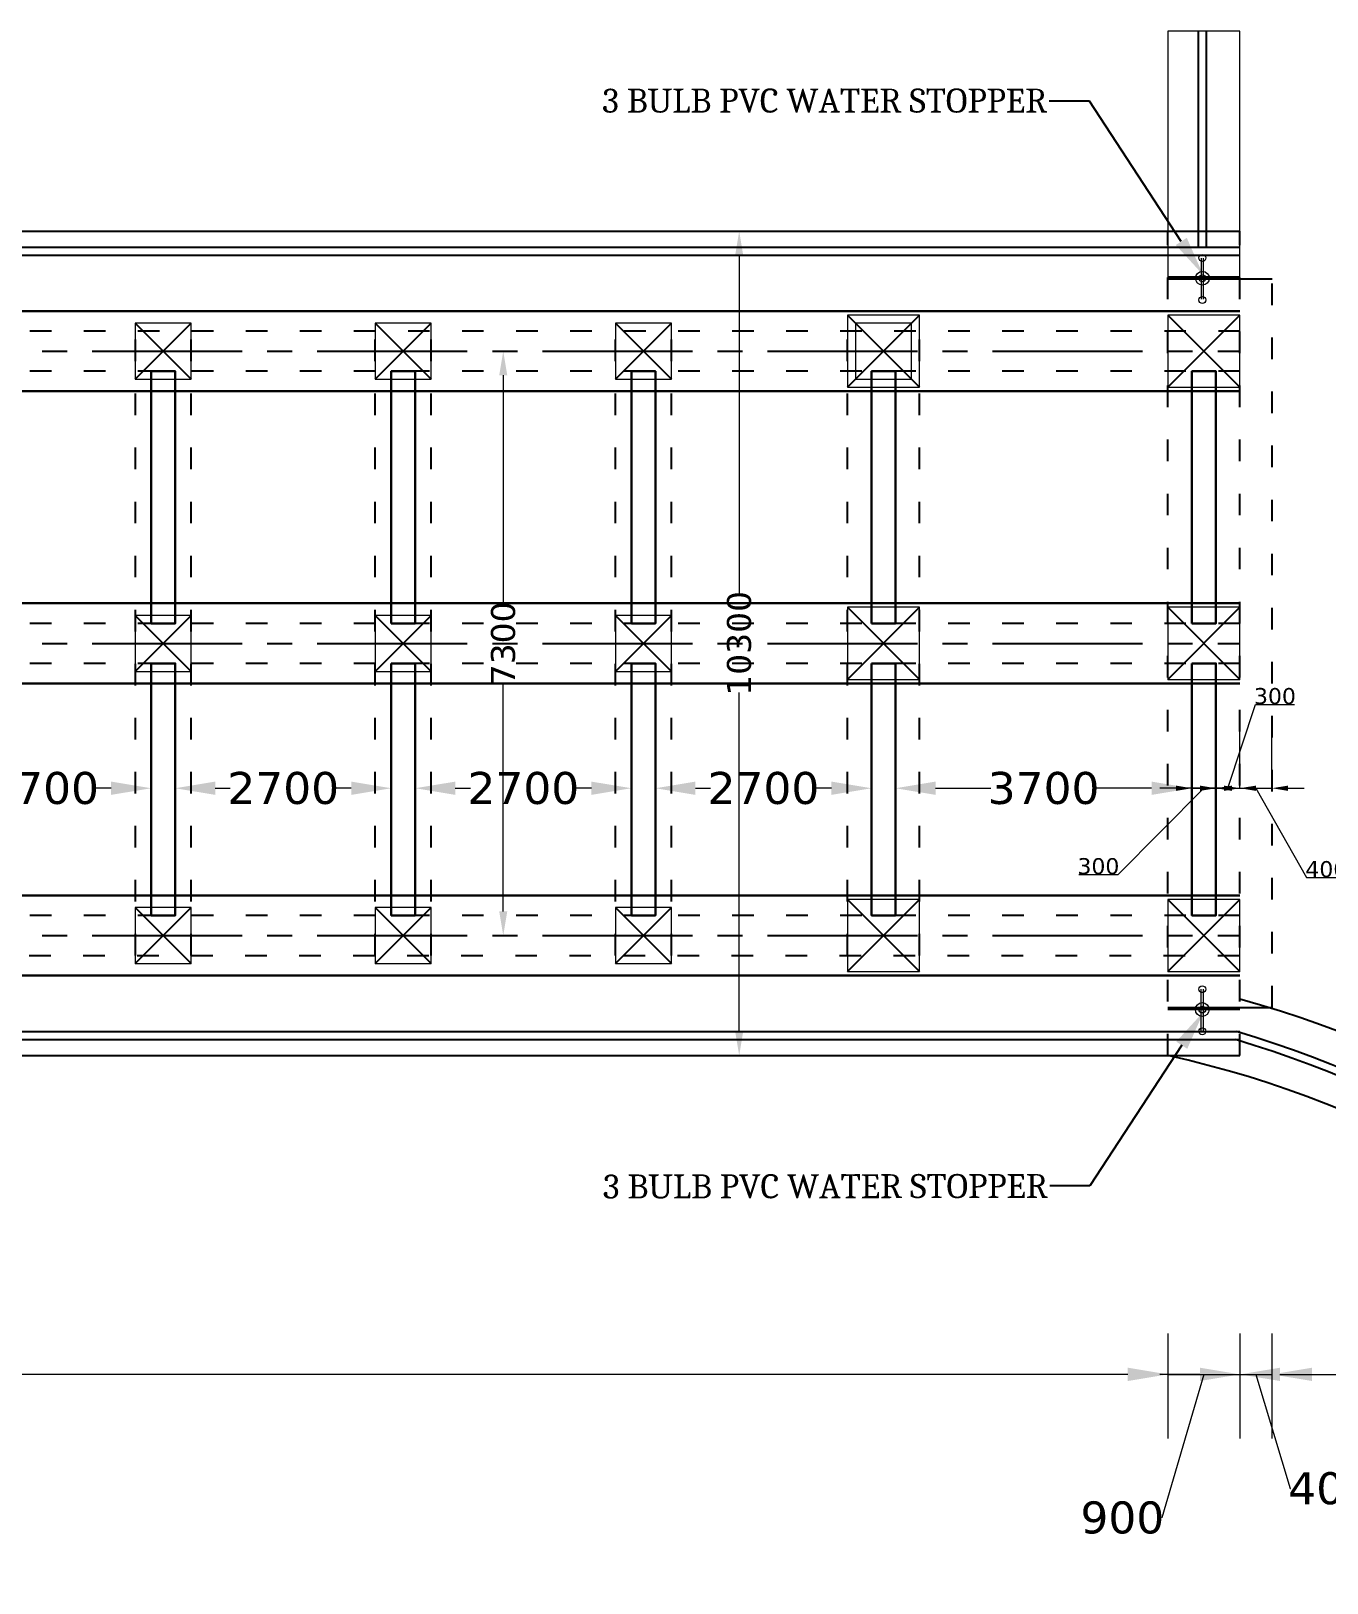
# Model space of a CAD drawing. Header units: millimetres. Extents: x 1475046 to 1606987, y -2702623 to -2509203.
# Drawn here: x 1533622 to 1549814, y -2702623 to -2683234 of the extents above; entities that cross this region are included whole.
import ezdxf
from ezdxf import colors
from ezdxf.entities.mleader import LeaderData, LeaderLine
from ezdxf.math import Vec2, Vec3

# ---------------------------------------------------------------- set-up
doc = ezdxf.new("R2010")
doc.units = ezdxf.units.MM
doc.header["$LTSCALE"] = 25
doc.header["$MEASUREMENT"] = 0
doc.header["$PDMODE"] = 3
for name, pattern in [('ACAD_ISO03W100', [30, 12, -18]), ('CENTER2', [1.125, 0.75, -0.125, 0.125, -0.125]), ('DASHED2', [0.375, 0.25, -0.125])]:
    doc.linetypes.add(name, pattern=pattern)
doc.layers.get('0').update_dxf_attribs({"lineweight": 13})
doc.layers.get('Defpoints').update_dxf_attribs({"color": 230, "lineweight": 9})
for name, color, linetype, lineweight in [('COLUMN', 1, 'Continuous', 25), ('DIMEN', 8, 'Continuous', 9), ('grid', 114, 'CENTER2', 20), ('HAJ', 191, 'Continuous', 15), ('HOUSEP1', 7, 'Continuous', 15), ('Line-1', 7, 'Continuous', 13)]:
    doc.layers.add(name, color=color, linetype=linetype, lineweight=lineweight)
doc.layers.add('SLOPEEARTH', color=3, linetype='Continuous')
doc.styles.get("Standard").update_dxf_attribs({"font": 'swissl.ttf'})
doc.styles.add('swis lt cn bt', font='verdana.ttf')
doc.dimstyles.new('meter', dxfattribs={"dimtxt": 150, "dimasz": 5, "dimexe": 3, "dimexo": 4, "dimgap": 1, "dimtad": 1, "dimdec": 0, "dimzin": 0, "dimdsep": 46, "dimtxsty": 'swis lt cn bt', "dimblk": 'OBLIQUE', "dimcen": 3, "dimdle": 3, "dimclrd": 8, "dimclre": 8, "dimclrt": 7, "dimadec": 0, "dimazin": 0, "dimtfac": 1, "dimtdec": 0, "dimtofl": 0, "dimtmove": 1, "dimatfit": 2, "dimldrblk": 'OBLIQUE', "dimfxl": 1, "dimtolj": 1, "dimtzin": 0, "dimlwd": 9, "dimlwe": 9, "dimarcsym": 0})

# ---------------------------------------------------------------- blocks, each defined once
blk = doc.blocks.new('*D269')
at = {"layer": 'Defpoints', "color": 0, "ltscale": 100, "transparency": 16777216}
for p in [(1540136, -2687234), (1539522, -2694534), (1540359, -2694534)]:
    blk.add_point(p, dxfattribs=at)
at = {"layer": 'DIMEN', "color": 5, "linetype": 'DASHED2', "lineweight": 9, "ltscale": 100, "transparency": 16777216}
for p, q in [((1539547, -2687234), (1539519, -2687234)), ((1539547, -2694534), (1539519, -2694534))]:
    blk.add_line(p, q, dxfattribs=at)
at = {"layer": 'DIMEN', "color": 8, "lineweight": 9, "ltscale": 100, "transparency": 16777216}
for p, q in [((1539522, -2687534), (1539522, -2690387)), ((1539522, -2694234), (1539522, -2691380))]:
    blk.add_line(p, q, dxfattribs=at)
at = {"layer": 'DIMEN', "color": 8, "ltscale": 100, "transparency": 16777216}
for points in [[(1539472, -2687534), (1539572, -2687534), (1539522, -2687234)], [(1539472, -2694234), (1539572, -2694234), (1539522, -2694534)]]:
    blk.add_solid(points, dxfattribs=at)
at = {"layer": 'DIMEN', "color": 7, "ltscale": 100, "transparency": 16777216, "insert": (1539522, -2690884), "char_height": 300, "attachment_point": 5, "rotation": 90, "style": 'swis lt cn bt'}
blk.add_mtext('\\A1;7300', dxfattribs=at)
blk = doc.blocks.new('_Oblique')
at = {"color": 0, "linetype": 'ByBlock', "lineweight": -2}
blk.add_line((-0.5, -0.5), (0.5, 0.5), dxfattribs=at)
blk = doc.blocks.new('*D270')
at = {"layer": 'Defpoints', "color": 0, "ltscale": 100, "transparency": 16777216}
for p in [(1547950, -2685734), (1542470, -2696034), (1547140, -2696034)]:
    blk.add_point(p, dxfattribs=at)
at = {"layer": 'DIMEN', "color": 5, "linetype": 'DASHED2', "lineweight": 9, "ltscale": 100, "transparency": 16777216}
for p, q in [((1542495, -2685734), (1542467, -2685734)), ((1542495, -2696034), (1542467, -2696034))]:
    blk.add_line(p, q, dxfattribs=at)
at = {"layer": 'DIMEN', "color": 8, "lineweight": 9, "ltscale": 100, "transparency": 16777216}
for p, q in [((1542470, -2686034), (1542470, -2690269)), ((1542470, -2695734), (1542470, -2691499))]:
    blk.add_line(p, q, dxfattribs=at)
at = {"layer": 'DIMEN', "color": 8, "ltscale": 100, "transparency": 16777216}
for points in [[(1542420, -2686034), (1542520, -2686034), (1542470, -2685734)], [(1542420, -2695734), (1542520, -2695734), (1542470, -2696034)]]:
    blk.add_solid(points, dxfattribs=at)
at = {"layer": 'DIMEN', "color": 7, "ltscale": 100, "transparency": 16777216, "insert": (1542470, -2690884), "char_height": 300, "attachment_point": 5, "rotation": 90, "style": 'swis lt cn bt'}
blk.add_mtext('\\A1;10300', dxfattribs=at)
blk = doc.blocks.new('*D306')
at = {"layer": 'Defpoints', "color": 0, "ltscale": 100, "transparency": 16777216}
for p in [(1532423, -2692694), (1535123, -2692694), (1535123, -2692709)]:
    blk.add_point(p, dxfattribs=at)
at = {"layer": 'DIMEN', "color": 5, "lineweight": 9, "ltscale": 100, "transparency": 16777216}
for p, q in [((1532423, -2692694), (1532423, -2691894)), ((1535123, -2692705), (1535123, -2691894))]:
    blk.add_line(p, q, dxfattribs=at)
at = {"layer": 'DIMEN', "color": 8, "lineweight": 9, "ltscale": 100, "transparency": 16777216}
for p, q in [((1532923, -2692694), (1533112, -2692694)), ((1534623, -2692694), (1534434, -2692694))]:
    blk.add_line(p, q, dxfattribs=at)
at = {"layer": 'DIMEN', "color": 8, "ltscale": 100, "transparency": 16777216}
for points in [[(1532923, -2692611), (1532923, -2692777), (1532423, -2692694)], [(1534623, -2692611), (1534623, -2692777), (1535123, -2692694)]]:
    blk.add_solid(points, dxfattribs=at)
at = {"layer": 'DIMEN', "color": 7, "ltscale": 100, "transparency": 16777216, "insert": (1533773, -2692694), "char_height": 400, "attachment_point": 5, "style": 'swis lt cn bt'}
blk.add_mtext('\\A1;2700', dxfattribs=at)
blk = doc.blocks.new('*D307')
at = {"layer": 'Defpoints', "color": 0, "ltscale": 100, "transparency": 16777216}
for p in [(1535423, -2692694), (1538123, -2692694), (1538123, -2692694)]:
    blk.add_point(p, dxfattribs=at)
at = {"layer": 'DIMEN', "color": 5, "lineweight": 9, "ltscale": 100, "transparency": 16777216}
for p, q in [((1535423, -2692694), (1535423, -2691894)), ((1538123, -2692694), (1538123, -2691894))]:
    blk.add_line(p, q, dxfattribs=at)
at = {"layer": 'DIMEN', "color": 8, "lineweight": 9, "ltscale": 100, "transparency": 16777216}
for p, q in [((1535923, -2692694), (1536112, -2692694)), ((1537623, -2692694), (1537434, -2692694))]:
    blk.add_line(p, q, dxfattribs=at)
at = {"layer": 'DIMEN', "color": 8, "ltscale": 100, "transparency": 16777216}
for points in [[(1535923, -2692611), (1535923, -2692777), (1535423, -2692694)], [(1537623, -2692611), (1537623, -2692777), (1538123, -2692694)]]:
    blk.add_solid(points, dxfattribs=at)
at = {"layer": 'DIMEN', "color": 7, "ltscale": 100, "transparency": 16777216, "insert": (1536773, -2692694), "char_height": 400, "attachment_point": 5, "style": 'swis lt cn bt'}
blk.add_mtext('\\A1;2700', dxfattribs=at)
blk = doc.blocks.new('*D308')
at = {"layer": 'Defpoints', "color": 0, "ltscale": 100, "transparency": 16777216}
for p in [(1538423, -2692694), (1541123, -2692694), (1541123, -2692709)]:
    blk.add_point(p, dxfattribs=at)
at = {"layer": 'DIMEN', "color": 5, "lineweight": 9, "ltscale": 100, "transparency": 16777216}
for p, q in [((1538423, -2692694), (1538423, -2691894)), ((1541123, -2692705), (1541123, -2691894))]:
    blk.add_line(p, q, dxfattribs=at)
at = {"layer": 'DIMEN', "color": 8, "lineweight": 9, "ltscale": 100, "transparency": 16777216}
for p, q in [((1538923, -2692694), (1539112, -2692694)), ((1540623, -2692694), (1540434, -2692694))]:
    blk.add_line(p, q, dxfattribs=at)
at = {"layer": 'DIMEN', "color": 8, "ltscale": 100, "transparency": 16777216}
for points in [[(1538923, -2692611), (1538923, -2692777), (1538423, -2692694)], [(1540623, -2692611), (1540623, -2692777), (1541123, -2692694)]]:
    blk.add_solid(points, dxfattribs=at)
at = {"layer": 'DIMEN', "color": 7, "ltscale": 100, "transparency": 16777216, "insert": (1539773, -2692694), "char_height": 400, "attachment_point": 5, "style": 'swis lt cn bt'}
blk.add_mtext('\\A1;2700', dxfattribs=at)
blk = doc.blocks.new('*D309')
at = {"layer": 'Defpoints', "color": 0, "ltscale": 100, "transparency": 16777216}
for p in [(1541423, -2692694), (1544123, -2692694), (1544123, -2692694)]:
    blk.add_point(p, dxfattribs=at)
at = {"layer": 'DIMEN', "color": 5, "lineweight": 9, "ltscale": 100, "transparency": 16777216}
for p, q in [((1541423, -2692694), (1541423, -2691894)), ((1544123, -2692694), (1544123, -2691894))]:
    blk.add_line(p, q, dxfattribs=at)
at = {"layer": 'DIMEN', "color": 8, "lineweight": 9, "ltscale": 100, "transparency": 16777216}
for p, q in [((1541923, -2692694), (1542112, -2692694)), ((1543623, -2692694), (1543434, -2692694))]:
    blk.add_line(p, q, dxfattribs=at)
at = {"layer": 'DIMEN', "color": 8, "ltscale": 100, "transparency": 16777216}
for points in [[(1541923, -2692611), (1541923, -2692777), (1541423, -2692694)], [(1543623, -2692611), (1543623, -2692777), (1544123, -2692694)]]:
    blk.add_solid(points, dxfattribs=at)
at = {"layer": 'DIMEN', "color": 7, "ltscale": 100, "transparency": 16777216, "insert": (1542773, -2692694), "char_height": 400, "attachment_point": 5, "style": 'swis lt cn bt'}
blk.add_mtext('\\A1;2700', dxfattribs=at)
blk = doc.blocks.new('*D310')
at = {"layer": 'Defpoints', "color": 0, "ltscale": 100, "transparency": 16777216}
for p in [(1544423, -2692694), (1548123, -2692694), (1548123, -2692694)]:
    blk.add_point(p, dxfattribs=at)
at = {"layer": 'DIMEN', "color": 5, "lineweight": 9, "ltscale": 100, "transparency": 16777216}
for p, q in [((1544423, -2692694), (1544423, -2691894)), ((1548123, -2692694), (1548123, -2691894))]:
    blk.add_line(p, q, dxfattribs=at)
at = {"layer": 'DIMEN', "color": 8, "lineweight": 9, "ltscale": 100, "transparency": 16777216}
for p, q in [((1544923, -2692694), (1545613, -2692694)), ((1547623, -2692694), (1546933, -2692694))]:
    blk.add_line(p, q, dxfattribs=at)
at = {"layer": 'DIMEN', "color": 8, "ltscale": 100, "transparency": 16777216}
for points in [[(1544923, -2692611), (1544923, -2692777), (1544423, -2692694)], [(1547623, -2692611), (1547623, -2692777), (1548123, -2692694)]]:
    blk.add_solid(points, dxfattribs=at)
at = {"layer": 'DIMEN', "color": 7, "ltscale": 100, "transparency": 16777216, "insert": (1546273, -2692694), "char_height": 400, "attachment_point": 5, "style": 'swis lt cn bt'}
blk.add_mtext('\\A1;3700', dxfattribs=at)
blk = doc.blocks.new('*D311')
at = {"layer": 'Defpoints', "color": 0, "ltscale": 100, "transparency": 16777216}
for p in [(1548127, -2692694), (1548427, -2692694), (1548427, -2692694)]:
    blk.add_point(p, dxfattribs=at)
at = {"layer": 'DIMEN', "color": 5, "lineweight": 9, "ltscale": 100, "transparency": 16777216}
for p, q in [((1548127, -2692694), (1548127, -2691894)), ((1548427, -2692694), (1548427, -2691894))]:
    blk.add_line(p, q, dxfattribs=at)
at = {"layer": 'DIMEN', "color": 8, "lineweight": 9, "ltscale": 100, "transparency": 16777216}
for p, q in [((1548277, -2692694), (1547201, -2693775)), ((1547927, -2692694), (1547727, -2692694)), ((1548127, -2692694), (1548427, -2692694)), ((1548627, -2692694), (1548827, -2692694)), ((1547201, -2693775), (1546715, -2693775))]:
    blk.add_line(p, q, dxfattribs=at)
at = {"layer": 'DIMEN', "color": 8, "ltscale": 100, "transparency": 16777216}
for points in [[(1547927, -2692661), (1547927, -2692727), (1548127, -2692694)], [(1548627, -2692661), (1548627, -2692727), (1548427, -2692694)]]:
    blk.add_solid(points, dxfattribs=at)
at = {"layer": 'DIMEN', "color": 7, "ltscale": 100, "transparency": 16777216, "insert": (1546958, -2693669), "char_height": 200, "attachment_point": 5, "style": 'swis lt cn bt'}
blk.add_mtext('\\A1;300', dxfattribs=at)
blk = doc.blocks.new('*D312')
at = {"layer": 'Defpoints', "color": 0, "ltscale": 100, "transparency": 16777216}
for p in [(1548427, -2692694), (1548727, -2692694), (1548727, -2692694)]:
    blk.add_point(p, dxfattribs=at)
at = {"layer": 'DIMEN', "color": 8, "lineweight": 9, "ltscale": 100, "transparency": 16777216}
for p, q in [((1548577, -2692694), (1548921, -2691649)), ((1548921, -2691649), (1549407, -2691649)), ((1548227, -2692694), (1548027, -2692694)), ((1548427, -2692694), (1548727, -2692694)), ((1548927, -2692694), (1549127, -2692694))]:
    blk.add_line(p, q, dxfattribs=at)
at = {"layer": 'DIMEN', "color": 5, "lineweight": 9, "ltscale": 100, "transparency": 16777216}
for p, q in [((1548427, -2692694), (1548427, -2691894)), ((1548727, -2692694), (1548727, -2691894))]:
    blk.add_line(p, q, dxfattribs=at)
at = {"layer": 'DIMEN', "color": 8, "ltscale": 100, "transparency": 16777216}
for points in [[(1548227, -2692661), (1548227, -2692727), (1548427, -2692694)], [(1548927, -2692661), (1548927, -2692727), (1548727, -2692694)]]:
    blk.add_solid(points, dxfattribs=at)
at = {"layer": 'DIMEN', "color": 7, "ltscale": 100, "transparency": 16777216, "insert": (1549164, -2691544), "char_height": 200, "attachment_point": 5, "style": 'swis lt cn bt'}
blk.add_mtext('\\A1;300', dxfattribs=at)
blk = doc.blocks.new('*D313')
at = {"layer": 'Defpoints', "color": 0, "ltscale": 100, "transparency": 16777216}
for p in [(1548727, -2692694), (1549127, -2692694), (1549127, -2692694)]:
    blk.add_point(p, dxfattribs=at)
at = {"layer": 'DIMEN', "color": 5, "lineweight": 9, "ltscale": 100, "transparency": 16777216}
for p, q in [((1548727, -2692694), (1548727, -2691894)), ((1549127, -2692694), (1549127, -2691894))]:
    blk.add_line(p, q, dxfattribs=at)
at = {"layer": 'DIMEN', "color": 8, "lineweight": 9, "ltscale": 100, "transparency": 16777216}
for p, q in [((1548527, -2692694), (1548327, -2692694)), ((1548727, -2692694), (1549127, -2692694)), ((1548927, -2692694), (1549557, -2693811)), ((1549327, -2692694), (1549527, -2692694)), ((1549557, -2693811), (1550055, -2693811))]:
    blk.add_line(p, q, dxfattribs=at)
at = {"layer": 'DIMEN', "color": 8, "ltscale": 100, "transparency": 16777216}
for points in [[(1548527, -2692661), (1548527, -2692727), (1548727, -2692694)], [(1549327, -2692661), (1549327, -2692727), (1549127, -2692694)]]:
    blk.add_solid(points, dxfattribs=at)
at = {"layer": 'DIMEN', "color": 7, "ltscale": 100, "transparency": 16777216, "insert": (1549806, -2693706), "char_height": 200, "attachment_point": 5, "style": 'swis lt cn bt'}
blk.add_mtext('\\A1;400', dxfattribs=at)
blk = doc.blocks.new('*D316')
at = {"layer": 'Defpoints', "color": 0, "ltscale": 100, "transparency": 16777216}
for p in [(1498725, -2699501), (1547825, -2699502), (1547825, -2700017)]:
    blk.add_point(p, dxfattribs=at)
at = {"layer": 'DIMEN', "color": 5, "lineweight": 9, "ltscale": 100, "transparency": 16777216}
for p, q in [((1498725, -2699505), (1498725, -2700817)), ((1547825, -2699506), (1547825, -2700817))]:
    blk.add_line(p, q, dxfattribs=at)
at = {"layer": 'DIMEN', "color": 8, "lineweight": 9, "ltscale": 100, "transparency": 16777216}
for p, q in [((1499225, -2700017), (1522428, -2700017)), ((1547325, -2700017), (1524122, -2700017))]:
    blk.add_line(p, q, dxfattribs=at)
at = {"layer": 'DIMEN', "color": 8, "ltscale": 100, "transparency": 16777216}
for points in [[(1499225, -2699934), (1499225, -2700100), (1498725, -2700017)], [(1547325, -2699934), (1547325, -2700100), (1547825, -2700017)]]:
    blk.add_solid(points, dxfattribs=at)
at = {"layer": 'DIMEN', "color": 7, "ltscale": 100, "transparency": 16777216, "insert": (1523275, -2700017), "char_height": 400, "attachment_point": 5, "style": 'swis lt cn bt'}
blk.add_mtext('\\A1;49100', dxfattribs=at)
blk = doc.blocks.new('*D317')
at = {"layer": 'Defpoints', "color": 0, "ltscale": 100, "transparency": 16777216}
for p in [(1547827, -2699501), (1548727, -2699501), (1548727, -2700017)]:
    blk.add_point(p, dxfattribs=at)
at = {"layer": 'DIMEN', "color": 5, "lineweight": 9, "ltscale": 100, "transparency": 16777216}
for p, q in [((1547827, -2699505), (1547827, -2700817)), ((1548727, -2699505), (1548727, -2700817))]:
    blk.add_line(p, q, dxfattribs=at)
at = {"layer": 'DIMEN', "color": 8, "lineweight": 9, "ltscale": 100, "transparency": 16777216}
for p, q in [((1547327, -2700017), (1546827, -2700017)), ((1548277, -2700017), (1547752, -2701808)), ((1547827, -2700017), (1548727, -2700017)), ((1549227, -2700017), (1549727, -2700017)), ((1547752, -2701808), (1547750, -2701808))]:
    blk.add_line(p, q, dxfattribs=at)
at = {"layer": 'DIMEN', "color": 8, "ltscale": 100, "transparency": 16777216}
for points in [[(1547327, -2699934), (1547327, -2700100), (1547827, -2700017)], [(1549227, -2699934), (1549227, -2700100), (1548727, -2700017)]]:
    blk.add_solid(points, dxfattribs=at)
at = {"layer": 'DIMEN', "color": 7, "ltscale": 100, "transparency": 16777216, "insert": (1547257, -2701808), "char_height": 400, "attachment_point": 5, "style": 'swis lt cn bt'}
blk.add_mtext('\\A1;900', dxfattribs=at)
blk = doc.blocks.new('*D318')
at = {"layer": 'Defpoints', "color": 0, "ltscale": 100, "transparency": 16777216}
for p in [(1548727, -2699501), (1549127, -2699501), (1549127, -2700017)]:
    blk.add_point(p, dxfattribs=at)
at = {"layer": 'DIMEN', "color": 5, "lineweight": 9, "ltscale": 100, "transparency": 16777216}
for p, q in [((1548727, -2699505), (1548727, -2700817)), ((1549127, -2699505), (1549127, -2700817))]:
    blk.add_line(p, q, dxfattribs=at)
at = {"layer": 'DIMEN', "color": 8, "lineweight": 9, "ltscale": 100, "transparency": 16777216}
for p, q in [((1548227, -2700017), (1547727, -2700017)), ((1548727, -2700017), (1549127, -2700017)), ((1548927, -2700017), (1549355, -2701443)), ((1549627, -2700017), (1550127, -2700017)), ((1549355, -2701443), (1549357, -2701443))]:
    blk.add_line(p, q, dxfattribs=at)
at = {"layer": 'DIMEN', "color": 8, "ltscale": 100, "transparency": 16777216}
for points in [[(1548227, -2699934), (1548227, -2700100), (1548727, -2700017)], [(1549627, -2699934), (1549627, -2700100), (1549127, -2700017)]]:
    blk.add_solid(points, dxfattribs=at)
at = {"layer": 'DIMEN', "color": 7, "ltscale": 100, "transparency": 16777216, "insert": (1549854, -2701443), "char_height": 400, "attachment_point": 5, "style": 'swis lt cn bt'}
blk.add_mtext('\\A1;400', dxfattribs=at)
blk = doc.blocks.new('*D319')
at = {"layer": 'Defpoints', "color": 0, "ltscale": 100, "transparency": 16777216}
for p in [(1549127, -2699501), (1555727, -2699501), (1555727, -2700017)]:
    blk.add_point(p, dxfattribs=at)
at = {"layer": 'DIMEN', "color": 5, "lineweight": 9, "ltscale": 100, "transparency": 16777216}
for p, q in [((1549127, -2699505), (1549127, -2700817)), ((1555727, -2699505), (1555727, -2700817))]:
    blk.add_line(p, q, dxfattribs=at)
at = {"layer": 'DIMEN', "color": 8, "lineweight": 9, "ltscale": 100, "transparency": 16777216}
for p, q in [((1549627, -2700017), (1551763, -2700017)), ((1555227, -2700017), (1553091, -2700017))]:
    blk.add_line(p, q, dxfattribs=at)
at = {"layer": 'DIMEN', "color": 8, "ltscale": 100, "transparency": 16777216}
for points in [[(1549627, -2699934), (1549627, -2700100), (1549127, -2700017)], [(1555227, -2699934), (1555227, -2700100), (1555727, -2700017)]]:
    blk.add_solid(points, dxfattribs=at)
at = {"layer": 'DIMEN', "color": 7, "ltscale": 100, "transparency": 16777216, "insert": (1552427, -2700017), "char_height": 400, "attachment_point": 5, "style": 'swis lt cn bt'}
blk.add_mtext('\\A1;6600', dxfattribs=at)
blk = doc.blocks.new('_Dot')
at = {"color": 0, "lineweight": -2}
blk.add_line((-0.5, 0), (-1, 0), dxfattribs=at)
at = {"color": 0, "const_width": 0.5}
blk.add_lwpolyline([(-0.25, 0, 1), (0.25, 0, 1)], format="xyb", close=True, dxfattribs=at)
blk = doc.blocks.new('*D325')
at = {"layer": 'Defpoints', "color": 0, "ltscale": 100, "transparency": 16777216}
for p in [(1541273, -2687234), (1541273, -2690884), (1551272, -2690884)]:
    blk.add_point(p, dxfattribs=at)
at = {"layer": 'SLOPEEARTH', "color": 5, "linetype": 'DASHED2', "lineweight": 9, "ltscale": 100, "transparency": 16777216}
for p, q in [((1551247, -2687234), (1551275, -2687234)), ((1551247, -2690884), (1551275, -2690884))]:
    blk.add_line(p, q, dxfattribs=at)
at = {"layer": 'SLOPEEARTH', "color": 8, "lineweight": 9, "ltscale": 100, "transparency": 16777216}
blk.add_line((1551272, -2687534), (1551272, -2690584), dxfattribs=at)
at = {"layer": 'SLOPEEARTH', "color": 8, "lineweight": 9, "ltscale": 100, "transparency": 16777216, "xscale": 300, "yscale": 300, "zscale": 300}
for p, rotation in [((1551272, -2687234), 90), ((1551272, -2690884), 270)]:
    blk.add_blockref('_Dot', p, dxfattribs=dict(at, rotation=rotation))
at = {"layer": 'SLOPEEARTH', "color": 7, "ltscale": 100, "transparency": 16777216, "insert": (1551234, -2689059), "char_height": 70, "attachment_point": 5, "rotation": 90, "style": 'swis lt cn bt'}
blk.add_mtext('\\A1;3650', dxfattribs=at)
blk = doc.blocks.new('*D326')
at = {"layer": 'Defpoints', "color": 0, "ltscale": 100, "transparency": 16777216}
for p in [(1541273, -2685734), (1551190, -2685734), (1541273, -2687234)]:
    blk.add_point(p, dxfattribs=at)
at = {"layer": 'SLOPEEARTH', "color": 5, "linetype": 'DASHED2', "lineweight": 9, "ltscale": 100, "transparency": 16777216}
for p, q in [((1551165, -2685734), (1551193, -2685734)), ((1551165, -2687234), (1551193, -2687234))]:
    blk.add_line(p, q, dxfattribs=at)
at = {"layer": 'SLOPEEARTH', "color": 8, "lineweight": 9, "ltscale": 100, "transparency": 16777216}
blk.add_line((1551190, -2686934), (1551190, -2686034), dxfattribs=at)
at = {"layer": 'SLOPEEARTH', "color": 8, "lineweight": 9, "ltscale": 100, "transparency": 16777216, "xscale": 300, "yscale": 300, "zscale": 300}
for p, rotation in [((1551190, -2685734), 90), ((1551190, -2687234), 270)]:
    blk.add_blockref('_Dot', p, dxfattribs=dict(at, rotation=rotation))
at = {"layer": 'SLOPEEARTH', "color": 7, "ltscale": 100, "transparency": 16777216, "insert": (1551152, -2686484), "char_height": 70, "attachment_point": 5, "rotation": 90, "style": 'swis lt cn bt'}
blk.add_mtext('\\A1;1500', dxfattribs=at)

msp = doc.modelspace()

# ---------------------------------------------------------------- linework, layer by layer
at = {"ltscale": 100}
for p, q in [((1548245.2, -2686584.5), (1548245.2, -2686069.7)), ((1548271, -2686584.5), (1548271, -2686069.7)), ((1548244, -2695721), (1548244, -2695206.2)), ((1548269.8, -2695721), (1548269.8, -2695206.2))]:
    msp.add_line(p, q, dxfattribs=at)
at = {"color": 2, "linetype": 'CENTER2', "lineweight": -2, "ltscale": 100}
for p, q in [((1497823.2, -2687233.8), (1548727.2, -2687233.8)), ((1497823.2, -2690883.8), (1548727.2, -2690883.8)), ((1497823.2, -2694533.8), (1548727.2, -2694533.8))]:
    msp.add_line(p, q, dxfattribs=at)
at = {"ltscale": 100}
for centre, radius in [((1548257.2, -2686068.5), 42.9), ((1548257.2, -2686322.3), 85.8), ((1548257.2, -2686322.3), 42.9), ((1548257.2, -2686594.1), 42.9), ((1548256, -2695205), 42.9), ((1548256, -2695458.8), 85.8), ((1548256, -2695458.8), 42.9), ((1548256, -2695730.6), 42.9)]:
    msp.add_circle(centre, radius, dxfattribs=at)
at = {"layer": 'COLUMN', "lineweight": 20, "ltscale": 100}
for p, q in [((1548727.2, -2683233.8), (1547827.2, -2683233.8)), ((1547827.2, -2683233.8), (1547827.2, -2686307.7)), ((1548727.2, -2686307.7), (1548727.2, -2683233.8))]:
    msp.add_line(p, q, dxfattribs=at)
at = {"layer": 'COLUMN', "lineweight": 30, "ltscale": 100}
for p, q in [((1548727.2, -2686733.8), (1497823.1, -2686733.8)), ((1548727.2, -2687733.8), (1497823.1, -2687733.8)), ((1548727.2, -2690383.8), (1497823.1, -2690383.8)), ((1548727.2, -2691383.8), (1497823.2, -2691383.8)), ((1548727.2, -2694033.8), (1497823.2, -2694033.8)), ((1548727.2, -2695033.8), (1497823.2, -2695033.8))]:
    msp.add_line(p, q, dxfattribs=at)
at = {"layer": 'COLUMN', "lineweight": 20, "ltscale": 100}
msp.add_lwpolyline([(1548727.2, -2686307.7), (1547827.2, -2686307.7)], dxfattribs=at)
at = {"layer": 'COLUMN', "lineweight": 30, "ltscale": 100}
for points in [[(1535123.2, -2690633.8), (1535423.2, -2690633.8), (1535423.2, -2687483.8), (1535123.2, -2687483.8)], [(1538123.2, -2690633.8), (1538423.2, -2690633.8), (1538423.2, -2687483.8), (1538123.2, -2687483.8)], [(1541123.2, -2690633.8), (1541423.2, -2690633.8), (1541423.2, -2687483.8), (1541123.2, -2687483.8)], [(1544123.2, -2690633.8), (1544423.2, -2690633.8), (1544423.2, -2687483.8), (1544123.2, -2687483.8)], [(1548127.2, -2690633.8), (1548427.2, -2690633.8), (1548427.2, -2687483.8), (1548127.2, -2687483.8)], [(1535123.2, -2691133.8), (1535423.2, -2691133.8), (1535423.2, -2694283.8), (1535123.2, -2694283.8)], [(1538123.2, -2691133.8), (1538423.2, -2691133.8), (1538423.2, -2694283.8), (1538123.2, -2694283.8)], [(1541123.2, -2691133.8), (1541423.2, -2691133.8), (1541423.2, -2694283.8), (1541123.2, -2694283.8)], [(1544123.2, -2691133.8), (1544423.2, -2691133.8), (1544423.2, -2694283.8), (1544123.2, -2694283.8)], [(1548127.2, -2691133.8), (1548427.2, -2691133.8), (1548427.2, -2694283.8), (1548127.2, -2694283.8)]]:
    msp.add_lwpolyline(points, close=True, dxfattribs=at)
at = {"layer": 'Defpoints', "lineweight": -2, "ltscale": 100}
for p, q in [((1534923.2, -2686883.8), (1535623.2, -2687583.8)), ((1534923.2, -2687583.8), (1535623.2, -2686883.8)), ((1537923.2, -2686883.8), (1538623.2, -2687583.8)), ((1537923.2, -2687583.8), (1538623.2, -2686883.8)), ((1540923.2, -2686883.8), (1541623.2, -2687583.8)), ((1540923.2, -2687583.8), (1541623.2, -2686883.8)), ((1543823.2, -2686783.8), (1544723.2, -2687683.8)), ((1543823.2, -2687683.8), (1544723.2, -2686783.8)), ((1543923.2, -2686883.8), (1544623.2, -2687583.8)), ((1543923.2, -2687583.8), (1544623.2, -2686883.8)), ((1547827.2, -2686783.8), (1548727.2, -2687683.8)), ((1547827.2, -2687683.8), (1548727.2, -2686783.8)), ((1543823.2, -2690433.8), (1544723.2, -2691333.8)), ((1543823.2, -2691333.8), (1544723.2, -2690433.8)), ((1547827.2, -2690433.8), (1548727.2, -2691333.8)), ((1547827.2, -2691333.8), (1548727.2, -2690433.8)), ((1534923.2, -2690533.8), (1535623.2, -2691233.8)), ((1534923.2, -2691233.8), (1535623.2, -2690533.8)), ((1537923.2, -2690533.8), (1538623.2, -2691233.8)), ((1537923.2, -2691233.8), (1538623.2, -2690533.8)), ((1540923.2, -2690533.8), (1541623.2, -2691233.8)), ((1540923.2, -2691233.8), (1541623.2, -2690533.8)), ((1543823.2, -2694083.8), (1544723.2, -2694983.8)), ((1543823.2, -2694983.8), (1544723.2, -2694083.8)), ((1547827.2, -2694083.8), (1548727.2, -2694983.8)), ((1547827.2, -2694983.8), (1548727.2, -2694083.8)), ((1534923.2, -2694183.8), (1535623.2, -2694883.8)), ((1534923.2, -2694883.8), (1535623.2, -2694183.8)), ((1537923.2, -2694183.8), (1538623.2, -2694883.8)), ((1537923.2, -2694883.8), (1538623.2, -2694183.8)), ((1540923.2, -2694183.8), (1541623.2, -2694883.8)), ((1540923.2, -2694883.8), (1541623.2, -2694183.8))]:
    msp.add_line(p, q, dxfattribs=at)
at = {"layer": 'HOUSEP1', "ltscale": 100}
for points in [[(1534923.2, -2687583.8), (1535623.2, -2687583.8), (1535623.2, -2686883.8), (1534923.2, -2686883.8)], [(1537923.2, -2687583.8), (1538623.2, -2687583.8), (1538623.2, -2686883.8), (1537923.2, -2686883.8)], [(1540923.2, -2687583.8), (1541623.2, -2687583.8), (1541623.2, -2686883.8), (1540923.2, -2686883.8)], [(1543823.2, -2687683.8), (1544723.2, -2687683.8), (1544723.2, -2686783.8), (1543823.2, -2686783.8)], [(1543923.2, -2687583.8), (1544623.2, -2687583.8), (1544623.2, -2686883.8), (1543923.2, -2686883.8)], [(1547827.2, -2687683.8), (1548727.2, -2687683.8), (1548727.2, -2686783.8), (1547827.2, -2686783.8)], [(1543823.2, -2691333.8), (1544723.2, -2691333.8), (1544723.2, -2690433.8), (1543823.2, -2690433.8)], [(1547827.2, -2691333.8), (1548727.2, -2691333.8), (1548727.2, -2690433.8), (1547827.2, -2690433.8)], [(1534923.2, -2691233.8), (1535623.2, -2691233.8), (1535623.2, -2690533.8), (1534923.2, -2690533.8)], [(1537923.2, -2691233.8), (1538623.2, -2691233.8), (1538623.2, -2690533.8), (1537923.2, -2690533.8)], [(1540923.2, -2691233.8), (1541623.2, -2691233.8), (1541623.2, -2690533.8), (1540923.2, -2690533.8)], [(1543823.2, -2694983.8), (1544723.2, -2694983.8), (1544723.2, -2694083.8), (1543823.2, -2694083.8)], [(1547827.2, -2694983.8), (1548727.2, -2694983.8), (1548727.2, -2694083.8), (1547827.2, -2694083.8)], [(1534923.2, -2694883.8), (1535623.2, -2694883.8), (1535623.2, -2694183.8), (1534923.2, -2694183.8)], [(1537923.2, -2694883.8), (1538623.2, -2694883.8), (1538623.2, -2694183.8), (1537923.2, -2694183.8)], [(1540923.2, -2694883.8), (1541623.2, -2694883.8), (1541623.2, -2694183.8), (1540923.2, -2694183.8)]]:
    msp.add_lwpolyline(points, close=True, dxfattribs=at)
at = {"layer": 'Line-1', "lineweight": -2, "ltscale": 100}
for p, q in [((1548207.2, -2685933.8), (1548207.2, -2683233.8)), ((1548307.2, -2685933.8), (1548307.2, -2683233.8))]:
    msp.add_line(p, q, dxfattribs=at)
for points in [[(1497823.2, -2685733.8), (1548727.2, -2685733.8)], [(1497823.2, -2696033.8), (1548727.2, -2696033.8)]]:
    msp.add_lwpolyline(points, dxfattribs=at)
for points in [[(1497823.2, -2685933.8, 0.0000731), (1497825.4, -2685933.8), (1548727.2, -2685933.8)], [(1497823.2, -2686033.9, 0.0001078), (1497826.5, -2686033.8), (1548727.2, -2686033.8)], [(1497823.2, -2695733.7, -0.0001078), (1497826.5, -2695733.8), (1548727.2, -2695733.8)], [(1497823.2, -2695833.7, -0.0000731), (1497825.4, -2695833.8), (1548727.2, -2695833.8)], [(1555221.2, -2702623), (1555221.2, -2700003.5, 0.1383682), (1548669.7, -2695833.8, 0.1383682)], [(1555321.2, -2702623), (1555321.2, -2699965.7, 0.1393762), (1548683.6, -2695733.8, 0.1393762)]]:
    msp.add_lwpolyline(points, format="xyb", dxfattribs=at)
at = {"layer": 'SLOPEEARTH', "linetype": 'ACAD_ISO03W100', "lineweight": -2, "ltscale": 0.9}
for p, q in [((1547827.2, -2696033.8), (1547827.2, -2685733.8)), ((1547827.4, -2696033.8), (1547827.4, -2685733.8)), ((1548727.2, -2696033.8), (1548727.2, -2685733.8)), ((1549127.2, -2695433.8), (1549127.2, -2686332.7)), ((1548727.2, -2686983.8), (1497823.2, -2686983.8)), ((1534927, -2694783.8), (1534927, -2686983.8)), ((1535623.2, -2694783.8), (1535623.2, -2686983.8)), ((1537923.2, -2694783.8), (1537923.2, -2686983.8)), ((1538623.2, -2694783.8), (1538623.2, -2686983.8)), ((1540923.2, -2694783.8), (1540923.2, -2686983.8)), ((1541623.2, -2694783.8), (1541623.2, -2686983.8)), ((1543823.2, -2694783.8), (1543823.2, -2686983.8)), ((1544723.2, -2694783.8), (1544723.2, -2686983.8)), ((1548727.2, -2687483.8), (1497823.2, -2687483.8)), ((1548727.2, -2690633.8), (1497823.2, -2690633.8)), ((1548727.2, -2691133.8), (1497823.2, -2691133.8)), ((1548727.2, -2694283.8), (1497823.2, -2694283.8)), ((1497823.2, -2694783.8), (1548727.2, -2694783.8))]:
    msp.add_line(p, q, dxfattribs=at)
at = {"layer": 'SLOPEEARTH', "lineweight": -2, "ltscale": 100}
for points in [[(1548727.2, -2686307.7), (1547827.2, -2686307.7)], [(1549127.2, -2686332.7), (1547827.2, -2686332.8)], [(1547827.2, -2695433.8), (1549127.2, -2695433.8)], [(1548727.2, -2695458.8), (1547827.2, -2695458.8)]]:
    msp.add_lwpolyline(points, dxfattribs=at)
for points in [[(1555727.4, -2702623), (1555727.4, -2699784.6, 0.1495768), (1548727.2, -2695330.7, 0.1495768)], [(1554827.4, -2702623), (1554827.4, -2700123, 0.1563776), (1547827.2, -2696033.8, 0.1610883)]]:
    msp.add_lwpolyline(points, format="xyb", dxfattribs=at)

# ---------------------------------------------------------------- texts
at = {"layer": 'HAJ', "ltscale": 15, "insert": (1546319.5, -2684256.2), "char_height": 300, "width": 12349.105, "attachment_point": 9}
msp.add_mtext('\\pxt0.20781;{\\fCambria|b0|i0|c0|p18;3 BULB PVC WATER STOPPER}', dxfattribs=at)
at = {"layer": 'HAJ', "ltscale": 15, "insert": (1546327.3, -2697513.2), "char_height": 300, "width": 12349.105, "attachment_point": 3, "rotation": 0.06754}
msp.add_mtext('\\pxt0.20781;{\\fCambria|b0|i0|c0|p18;3 BULB PVC WATER STOPPER}', dxfattribs=at)

# ---------------------------------------------------------------- dimensions: what is measured, and where the dimension line sits
at = {"layer": 'DIMEN', "ltscale": 100}
for base, p1, p2, picture, middle in [((1542470.3, -2696033.8), (1547950.4, -2685733.8), (1547140.5, -2696033.8), '*D270', (1542470.3, -2690883.8)), ((1539522.4, -2694533.8), (1540135.9, -2687233.8), (1540358.7, -2694533.8), '*D269', (1539522.4, -2690883.8))]:
    dim = msp.add_linear_dim(base=base, p1=p1, p2=p2, angle=90, dimstyle='meter', override={"dimtxt": 300, "dimasz": 300, "dimtad": 0, "dimpost": '', "dimsah": 1, "dimclre": 5, "dimfxl": 25, "dimfxlon": 1}, dxfattribs=at)
    dim.commit()
    dim.dimension.update_dxf_attribs({"geometry": picture, "text_midpoint": middle})
for base, p1, p2, override, picture, middle in [((1548727.2, -2692694.1), (1548427.2, -2692694.1), (1548727.2, -2692694.1), {"dimtxt": 200, "dimasz": 200, "dimexe": 800, "dimpost": '', "dimsah": 1, "dimdle": 300, "dimclre": 5, "dimfxl": 800, "dimfxlon": 1}, '*D312', (1548922.3, -2691649.2)), ((1548427.2, -2692694.1), (1548127.2, -2692694.1), (1548427.2, -2692694.1), {"dimtxt": 200, "dimasz": 200, "dimexe": 800, "dimpost": '', "dimsah": 1, "dimdle": 300, "dimclre": 5, "dimfxl": 800, "dimfxlon": 1}, '*D311', (1547200, -2693774.5)), ((1549127.2, -2692694.1), (1548727.2, -2692694.1), (1549127.2, -2692694.1), {"dimtxt": 200, "dimasz": 200, "dimexe": 800, "dimpost": '', "dimsah": 1, "dimdle": 300, "dimclre": 5, "dimfxl": 800, "dimfxlon": 1}, '*D313', (1549557.9, -2693811.1)), ((1548727.2, -2700017), (1547827.2, -2699501.5), (1548727.2, -2699501.5), {"dimtxt": 400, "dimasz": 500, "dimexe": 800, "dimtad": 0, "dimpost": '', "dimsah": 1, "dimdle": 300, "dimclre": 5, "dimfxl": 800, "dimfxlon": 1}, '*D317', (1547748.8, -2701808.4))]:
    dim = msp.add_linear_dim(base=base, p1=p1, p2=p2, dimstyle='meter', override=override, dxfattribs=at)
    dim.commit()
    dim.dimension.update_dxf_attribs({"geometry": picture, "text_midpoint": middle, "dimtype": 160})
for base, p1, p2, picture, middle in [((1535123.2, -2692694.1), (1532423.2, -2692694.1), (1535123.2, -2692708.8), '*D306', (1533773.2, -2692694.1)), ((1538123.2, -2692694.1), (1535423.2, -2692694.1), (1538123.2, -2692694.1), '*D307', (1536773.2, -2692694.1)), ((1541123.2, -2692694.1), (1538423.2, -2692694.1), (1541123.2, -2692708.8), '*D308', (1539773.2, -2692694.1)), ((1544123.2, -2692694.1), (1541423.2, -2692694.1), (1544123.2, -2692694.1), '*D309', (1542773.2, -2692694.1)), ((1548123.2, -2692694.1), (1544423.2, -2692694.1), (1548123.2, -2692694.1), '*D310', (1546273.2, -2692694.1)), ((1547825.2, -2700017), (1498725.2, -2699501.5), (1547825.2, -2699501.8), '*D316', (1523275.2, -2700017)), ((1549127.2, -2700017), (1548727.2, -2699501.5), (1549127.2, -2699501.5), '*D318', (1549358, -2701443.1)), ((1555727.4, -2700017), (1549127.2, -2699501.5), (1555727.4, -2699501.5), '*D319', (1552427.3, -2700017))]:
    dim = msp.add_linear_dim(base=base, p1=p1, p2=p2, dimstyle='meter', override={"dimtxt": 400, "dimasz": 500, "dimexe": 800, "dimtad": 0, "dimpost": '', "dimsah": 1, "dimdle": 300, "dimclre": 5, "dimfxl": 800, "dimfxlon": 1}, dxfattribs=at)
    dim.commit()
    dim.dimension.update_dxf_attribs({"geometry": picture, "text_midpoint": middle})
at = {"layer": 'SLOPEEARTH', "ltscale": 100}
dim = msp.add_linear_dim(base=(1551189.8, -2685733.8), p1=(1541273.2, -2687233.8), p2=(1541273.2, -2685733.8), angle=90, dimstyle='meter', override={"dimtxt": 70, "dimasz": 300, "dimpost": '', "dimblk": 'Dot', "dimclre": 5, "dimfxl": 25, "dimfxlon": 1}, dxfattribs=at)
dim.commit()
dim.dimension.update_dxf_attribs({"geometry": '*D326', "text_midpoint": (1551152.4, -2686483.8)})
dim = msp.add_aligned_dim(p1=(1541273.2, -2687233.8), p2=(1541273.2, -2690883.8), distance=9998.7, dimstyle='meter', override={"dimtxt": 70, "dimasz": 300, "dimpost": '', "dimblk": 'Dot', "dimclre": 5, "dimfxl": 25, "dimfxlon": 1}, dxfattribs=at)
dim.commit()
dim.dimension.update_dxf_attribs({"geometry": '*D325', "text_midpoint": (1551234.4, -2689058.8)})

# ---------------------------------------------------------------- leaders
at = {"layer": 'grid', "linetype": 'ByBlock', "lineweight": 0, "ltscale": 100}
ml = msp.add_multileader_mtext('Standard', dxfattribs=at)
ml.set_content('', color=256)
ml.set_leader_properties()
ml.build(insert=Vec2(0, 0))
ml.multileader.update_dxf_attribs({"text_right_attachment_type": 6, "dogleg_length": 500, "arrow_head_size": 500})
ctx = ml.context
ctx.base_point, ctx.char_height, ctx.arrow_head_size, ctx.landing_gap_size, ctx.plane_origin = Vec3(1546344.8, -2684107.8), 0.18, 500, 0.09, Vec3(1546845, -2686249.5)
ctx.right_attachment, ctx.text_align_type = 6, 2
notes = []
notes.append((ctx, [(0, (1, 1, 0), (1546845, -2684107.9), (-1, 0), 500, [(0, [(1548267.4, -2686281.2)], 0, [])])]))
ctx.mtext.insert, ctx.mtext.alignment, ctx.mtext.flow_direction = Vec3(1546344.9, -2684107.7), 3, 5
ml = msp.add_multileader_mtext('Standard', dxfattribs=at)
ml.set_content('', color=256)
ml.set_leader_properties()
ml.build(insert=Vec2(0, 0))
ml.multileader.update_dxf_attribs({"text_right_attachment_type": 6, "dogleg_length": 500, "arrow_head_size": 500})
ctx = ml.context
ctx.base_point, ctx.char_height, ctx.arrow_head_size, ctx.landing_gap_size, ctx.plane_origin, ctx.plane_x_axis, ctx.plane_y_axis = Vec3(1546352.8, -2697661.4), 0.18, 500, 0.09, Vec3(1546850.5, -2695519.3), Vec3(0.9999993, 0.0011788), Vec3(-0.0011788, 0.9999993)
ctx.right_attachment, ctx.text_align_type = 6, 2
notes.append((ctx, [(0, (1, 1, 0), (1546853, -2697660.9), (-0.9999993, -0.0011788), 500, [(0, [(1548272.8, -2695485.9)], 0, [])])]))
ctx.mtext.insert, ctx.mtext.text_direction, ctx.mtext.rotation, ctx.mtext.alignment, ctx.mtext.flow_direction = Vec3(1546352.9, -2697661.3), Vec3(0.9999993, 0.0011788), 0.0011788, 3, 5
for ctx, leaders in notes:
    for number, flags, end, landing, length, lines in leaders:
        leader = LeaderData()
        leader.index, (leader.has_last_leader_line, leader.has_dogleg_vector, leader.attachment_direction) = number, flags
        leader.last_leader_point, leader.dogleg_vector, leader.dogleg_length = Vec3(end), Vec3(landing), length
        for number, points, colour, breaks in lines:
            line = LeaderLine()
            line.index, line.vertices, line.color, line.breaks = number, Vec3.list(points), colors.encode_raw_color(colour), breaks
            leader.lines.append(line)
        ctx.leaders.append(leader)

doc.saveas('drawing.dxf')
